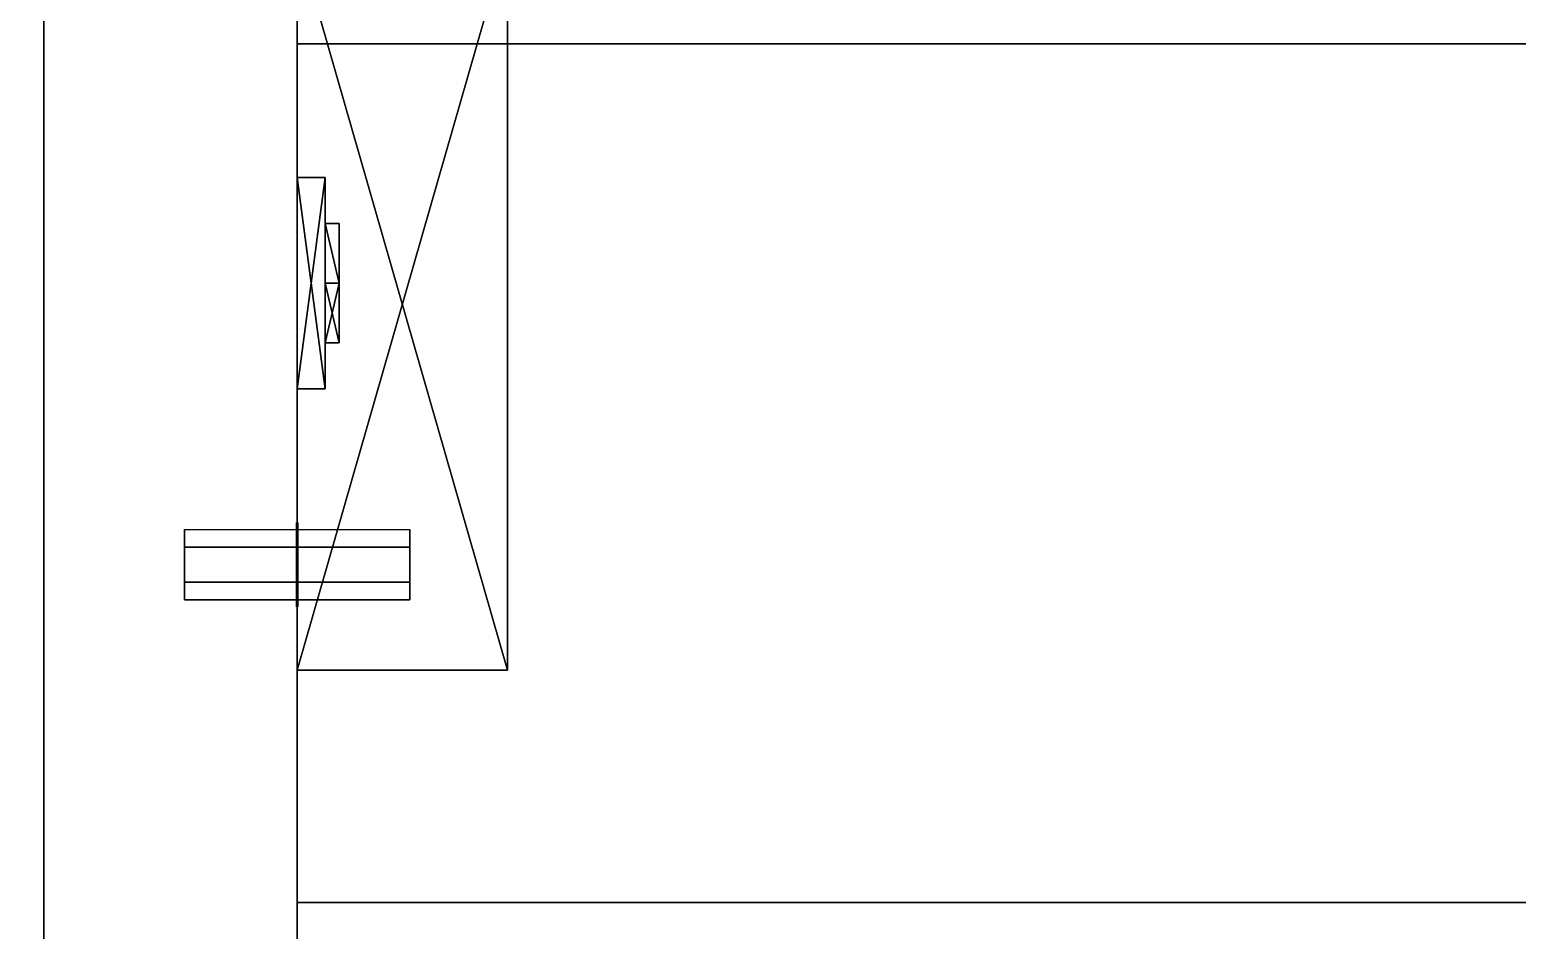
# Model space of a CAD drawing. Extents: x 0 to 4068, y -150 to 4325.
# Drawn here: x 2120 to 2225.6, y 317 to 381 of the extents above; entities that cross this region are included whole.
import ezdxf

# ---------------------------------------------------------------- set-up
doc = ezdxf.new("R2010")
doc.units = 0
for name, color, linetype in [('LAYER0', 7, 'CONTINUOUS'), ('LAYER108', 7, 'CONTINUOUS'), ('LAYER109', 7, 'CONTINUOUS'), ('LAYER112', 7, 'CONTINUOUS'), ('LAYER137', 7, 'CONTINUOUS'), ('LAYER140', 254, 'CONTINUOUS'), ('LAYER148', 253, 'CONTINUOUS'), ('LAYER150', 253, 'CONTINUOUS'), ('LAYER156', 7, 'CONTINUOUS'), ('LAYER264', 7, 'CONTINUOUS'), ('LAYER274', 7, 'CONTINUOUS'), ('LAYER276', 7, 'CONTINUOUS'), ('LAYER294', 7, 'CONTINUOUS'), ('LAYER297', 254, 'CONTINUOUS'), ('LAYER300', 253, 'CONTINUOUS'), ('LAYER302', 253, 'CONTINUOUS'), ('LAYER318', 7, 'CONTINUOUS'), ('LAYER354', 45, 'CONTINUOUS'), ('LAYER360', 45, 'CONTINUOUS')]:
    doc.layers.add(name, color=color, linetype=linetype)

msp = doc.modelspace()

# ---------------------------------------------------------------- linework, layer by layer
at = {"layer": 'LAYER0', "invisible_edges": 1}
for points in [[(4068, 4325, -5), (0, -150, -5), (0, 4325, -5), (4068, 4325, -5)], [(0, -150, -5), (4068, 4325, -5), (4068, -150, -5), (0, -150, -5)], [(4068, -150), (0, 4325), (0, -150), (4068, -150)], [(0, 4325), (4068, -150), (4068, 4325), (0, 4325)]]:
    msp.add_3dface(points, dxfattribs=at)
at = {"layer": 'LAYER108', "invisible_edges": 1}
for points in [[(3045, 0, 2359), (2139, 400, 2359), (2139, 0, 2359), (3045, 0, 2359)], [(2139, 400, 2359), (3045, 0, 2359), (3045, 400, 2359), (2139, 400, 2359)], [(2139, 0, 2341), (2139, 400, 2359), (2139, 400, 2341), (2139, 0, 2341)], [(2139, 400, 2359), (2139, 0, 2341), (2139, 0, 2359), (2139, 400, 2359)], [(3045, 400, 2341), (2139, 0, 2341), (2139, 400, 2341), (3045, 400, 2341)], [(2139, 0, 2341), (3045, 400, 2341), (3045, 0, 2341), (2139, 0, 2341)]]:
    msp.add_3dface(points, dxfattribs=at)
at = {"layer": 'LAYER109', "invisible_edges": 1}
for points in [[(2139, 0, 1701), (3045, 400, 1701), (3045, 0, 1701), (2139, 0, 1701)], [(3045, 400, 1701), (2139, 0, 1701), (2139, 400, 1701), (3045, 400, 1701)], [(2139, 0, 1701), (2139, 400, 1719), (2139, 400, 1701), (2139, 0, 1701)], [(2139, 400, 1719), (2139, 0, 1701), (2139, 0, 1719), (2139, 400, 1719)], [(2139, 400, 1719), (3045, 0, 1719), (3045, 400, 1719), (2139, 400, 1719)], [(3045, 0, 1719), (2139, 400, 1719), (2139, 0, 1719), (3045, 0, 1719)]]:
    msp.add_3dface(points, dxfattribs=at)
at = {"layer": 'LAYER112', "invisible_edges": 1}
for points in [[(2139, 0, 1700), (2121, 400, 1700), (2139, 400, 1700), (2139, 0, 1700)], [(2121, 400, 1700), (2139, 0, 1700), (2121, 0, 1700), (2121, 400, 1700)], [(2121, 0, 2360), (2139, 400, 2360), (2121, 400, 2360), (2121, 0, 2360)], [(2139, 400, 2360), (2121, 0, 2360), (2139, 0, 2360), (2139, 400, 2360)], [(2121, 400, 1700), (2121, 0, 2360), (2121, 400, 2360), (2121, 400, 1700)], [(2121, 0, 2360), (2121, 400, 1700), (2121, 0, 1700), (2121, 0, 2360)], [(2139, 0, 1700), (2139, 400, 2360), (2139, 0, 2360), (2139, 0, 1700)], [(2139, 400, 2360), (2139, 0, 1700), (2139, 400, 1700), (2139, 400, 2360)]]:
    msp.add_3dface(points, dxfattribs=at)
at = {"layer": 'LAYER137', "invisible_edges": 1}
for points in [[(2139, 24.6, 2021), (3045, 380, 2021), (3045, 24.6, 2021), (2139, 24.6, 2021)], [(3045, 380, 2021), (2139, 24.6, 2021), (2139, 380, 2021), (3045, 380, 2021)], [(2139, 380, 2039), (3045, 380, 2021), (2139, 380, 2021), (2139, 380, 2039)], [(3045, 380, 2021), (2139, 380, 2039), (3045, 380, 2039), (3045, 380, 2021)], [(2139, 24.6, 2021), (2139, 380, 2039), (2139, 380, 2021), (2139, 24.6, 2021)], [(2139, 380, 2039), (2139, 24.6, 2021), (2139, 24.6, 2039), (2139, 380, 2039)], [(2139, 380, 2039), (3045, 24.6, 2039), (3045, 380, 2039), (2139, 380, 2039)], [(3045, 24.6, 2039), (2139, 380, 2039), (2139, 24.6, 2039), (3045, 24.6, 2039)]]:
    msp.add_3dface(points, dxfattribs=at)
at = {"layer": 'LAYER140'}
for points in [[(2131, 345.5, 2018.5), (2131, 340.5, 2018.5), (2131, 341.75, 2020.665), (2131, 344.25, 2020.665)], [(2131, 345.5, 2018.5), (2131, 344.25, 2016.335), (2131, 341.75, 2016.335), (2131, 340.5, 2018.5)], [(2138.95, 340, 2018.5), (2138.95, 346, 2018.5), (2138.95, 344.5, 2021.098), (2138.95, 341.5, 2021.098)], [(2138.95, 340, 2018.5), (2138.95, 346, 2018.5), (2138.95, 344.5, 2015.902), (2138.95, 341.5, 2015.902)], [(2139.05, 340, 2018.5), (2139.05, 346, 2018.5), (2139.05, 344.5, 2021.098), (2139.05, 341.5, 2021.098)], [(2139.05, 340, 2018.5), (2139.05, 346, 2018.5), (2139.05, 344.5, 2015.902), (2139.05, 341.5, 2015.902)], [(2147, 345.5, 2018.5), (2147, 340.5, 2018.5), (2147, 341.75, 2020.665), (2147, 344.25, 2020.665)], [(2147, 345.5, 2018.5), (2147, 344.25, 2016.335), (2147, 341.75, 2016.335), (2147, 340.5, 2018.5)]]:
    msp.add_3dface(points, dxfattribs=at)
at = {"layer": 'LAYER148'}
for points in [[(2139, 387.5, 1796.217), (2153.921, 387.5, 1796.217), (2139, 335.5, 1796.217), (2139, 387.5, 1796.217)], [(2139, 335.5, 1796.217), (2153.921, 387.5, 1796.217), (2153.921, 335.5, 1796.217), (2139, 335.5, 1796.217)], [(2139, 335.5, 1809.783), (2153.921, 335.5, 1809.783), (2139, 387.5, 1809.783), (2139, 335.5, 1809.783)], [(2139, 387.5, 1809.783), (2153.921, 335.5, 1809.783), (2153.921, 387.5, 1809.783), (2139, 387.5, 1809.783)], [(2153.921, 387.5, 1796.217), (2153.921, 387.5, 1809.783), (2153.921, 335.5, 1796.217), (2153.921, 387.5, 1796.217)], [(2153.921, 335.5, 1796.217), (2153.921, 387.5, 1809.783), (2153.921, 335.5, 1809.783), (2153.921, 335.5, 1796.217)], [(2140.99, 370.5, 1829), (2139, 370.5, 1829), (2139, 355.5, 1829), (2140.99, 370.5, 1829)], [(2140.99, 370.5, 1829), (2139, 355.5, 1829), (2140.99, 355.5, 1829), (2140.99, 370.5, 1829)], [(2140.99, 355.5, 1777), (2139, 355.5, 1777), (2139, 370.5, 1777), (2140.99, 355.5, 1777)], [(2140.99, 355.5, 1777), (2139, 370.5, 1777), (2140.99, 370.5, 1777), (2140.99, 355.5, 1777)], [(2139, 370.5, 1777), (2139, 370.5, 1829), (2140.99, 370.5, 1829), (2139, 370.5, 1777)], [(2139, 370.5, 1777), (2140.99, 370.5, 1829), (2140.99, 370.5, 1777), (2139, 370.5, 1777)], [(2140.99, 370.5, 1777), (2140.99, 370.5, 1829), (2140.99, 355.5, 1829), (2140.99, 370.5, 1777)], [(2140.99, 370.5, 1777), (2140.99, 355.5, 1829), (2140.99, 355.5, 1777), (2140.99, 370.5, 1777)], [(2141.984, 367.2426, 1821.087), (2141.984, 363, 1816.291), (2140.99, 367.2426, 1821.087), (2141.984, 367.2426, 1821.087)], [(2140.99, 367.2426, 1821.087), (2141.984, 363, 1816.291), (2140.99, 363, 1816.291), (2140.99, 367.2426, 1821.087)], [(2140.99, 363, 1825.883), (2140.99, 363, 1816.291), (2140.99, 367.2426, 1821.087), (2140.99, 363, 1825.883)], [(2140.99, 363, 1825.883), (2141.984, 363, 1825.883), (2140.99, 367.2426, 1821.087), (2140.99, 363, 1825.883)], [(2140.99, 367.2426, 1821.087), (2141.984, 363, 1825.883), (2141.984, 367.2426, 1821.087), (2140.99, 367.2426, 1821.087)], [(2141.984, 367.2426, 1784.913), (2141.984, 363, 1780.117), (2140.99, 367.2426, 1784.913), (2141.984, 367.2426, 1784.913)], [(2140.99, 367.2426, 1784.913), (2141.984, 363, 1780.117), (2140.99, 363, 1780.117), (2140.99, 367.2426, 1784.913)], [(2140.99, 363, 1789.709), (2140.99, 363, 1780.117), (2140.99, 367.2426, 1784.913), (2140.99, 363, 1789.709)], [(2140.99, 363, 1789.709), (2141.984, 363, 1789.709), (2140.99, 367.2426, 1784.913), (2140.99, 363, 1789.709)], [(2140.99, 367.2426, 1784.913), (2141.984, 363, 1789.709), (2141.984, 367.2426, 1784.913), (2140.99, 367.2426, 1784.913)], [(2141.984, 363, 1825.883), (2141.984, 358.7574, 1821.087), (2141.984, 367.2426, 1821.087), (2141.984, 363, 1825.883)], [(2141.984, 367.2426, 1821.087), (2141.984, 358.7574, 1821.087), (2141.984, 363, 1816.291), (2141.984, 367.2426, 1821.087)], [(2141.984, 363, 1789.709), (2141.984, 358.7574, 1784.913), (2141.984, 367.2426, 1784.913), (2141.984, 363, 1789.709)], [(2141.984, 367.2426, 1784.913), (2141.984, 358.7574, 1784.913), (2141.984, 363, 1780.117), (2141.984, 367.2426, 1784.913)], [(2141.984, 363, 1816.291), (2141.984, 358.7574, 1821.087), (2140.99, 363, 1816.291), (2141.984, 363, 1816.291)], [(2140.99, 363, 1816.291), (2141.984, 358.7574, 1821.087), (2140.99, 358.7574, 1821.087), (2140.99, 363, 1816.291)], [(2141.984, 358.7574, 1821.087), (2141.984, 363, 1825.883), (2140.99, 358.7574, 1821.087), (2141.984, 358.7574, 1821.087)], [(2140.99, 358.7574, 1821.087), (2141.984, 363, 1825.883), (2140.99, 363, 1825.883), (2140.99, 358.7574, 1821.087)], [(2140.99, 363, 1825.883), (2140.99, 358.7574, 1821.087), (2140.99, 363, 1816.291), (2140.99, 363, 1825.883)], [(2141.984, 363, 1780.117), (2141.984, 358.7574, 1784.913), (2140.99, 363, 1780.117), (2141.984, 363, 1780.117)], [(2140.99, 363, 1780.117), (2141.984, 358.7574, 1784.913), (2140.99, 358.7574, 1784.913), (2140.99, 363, 1780.117)], [(2141.984, 358.7574, 1784.913), (2141.984, 363, 1789.709), (2140.99, 358.7574, 1784.913), (2141.984, 358.7574, 1784.913)], [(2140.99, 358.7574, 1784.913), (2141.984, 363, 1789.709), (2140.99, 363, 1789.709), (2140.99, 358.7574, 1784.913)], [(2140.99, 363, 1789.709), (2140.99, 358.7574, 1784.913), (2140.99, 363, 1780.117), (2140.99, 363, 1789.709)], [(2140.99, 355.5, 1829), (2139, 355.5, 1829), (2139, 355.5, 1777), (2140.99, 355.5, 1829)], [(2140.99, 355.5, 1829), (2139, 355.5, 1777), (2140.99, 355.5, 1777), (2140.99, 355.5, 1829)], [(2139, 335.5, 1796.217), (2153.921, 335.5, 1796.217), (2139, 335.5, 1809.783), (2139, 335.5, 1796.217)], [(2139, 335.5, 1809.783), (2153.921, 335.5, 1796.217), (2153.921, 335.5, 1809.783), (2139, 335.5, 1809.783)]]:
    msp.add_3dface(points, dxfattribs=at)
at = {"layer": 'LAYER150'}
for points in [[(2139, 387.5, 2250.217), (2153.921, 387.5, 2250.217), (2139, 335.5, 2250.217), (2139, 387.5, 2250.217)], [(2139, 335.5, 2250.217), (2153.921, 387.5, 2250.217), (2153.921, 335.5, 2250.217), (2139, 335.5, 2250.217)], [(2139, 335.5, 2263.783), (2153.921, 335.5, 2263.783), (2139, 387.5, 2263.783), (2139, 335.5, 2263.783)], [(2139, 387.5, 2263.783), (2153.921, 335.5, 2263.783), (2153.921, 387.5, 2263.783), (2139, 387.5, 2263.783)], [(2153.921, 387.5, 2250.217), (2153.921, 387.5, 2263.783), (2153.921, 335.5, 2250.217), (2153.921, 387.5, 2250.217)], [(2153.921, 335.5, 2250.217), (2153.921, 387.5, 2263.783), (2153.921, 335.5, 2263.783), (2153.921, 335.5, 2250.217)], [(2140.99, 370.5, 2283), (2139, 370.5, 2283), (2139, 355.5, 2283), (2140.99, 370.5, 2283)], [(2140.99, 370.5, 2283), (2139, 355.5, 2283), (2140.99, 355.5, 2283), (2140.99, 370.5, 2283)], [(2140.99, 355.5, 2231), (2139, 355.5, 2231), (2139, 370.5, 2231), (2140.99, 355.5, 2231)], [(2140.99, 355.5, 2231), (2139, 370.5, 2231), (2140.99, 370.5, 2231), (2140.99, 355.5, 2231)], [(2139, 370.5, 2231), (2139, 370.5, 2283), (2140.99, 370.5, 2283), (2139, 370.5, 2231)], [(2139, 370.5, 2231), (2140.99, 370.5, 2283), (2140.99, 370.5, 2231), (2139, 370.5, 2231)], [(2140.99, 370.5, 2231), (2140.99, 370.5, 2283), (2140.99, 355.5, 2283), (2140.99, 370.5, 2231)], [(2140.99, 370.5, 2231), (2140.99, 355.5, 2283), (2140.99, 355.5, 2231), (2140.99, 370.5, 2231)], [(2141.984, 367.2426, 2275.087), (2141.984, 363, 2270.291), (2140.99, 367.2426, 2275.087), (2141.984, 367.2426, 2275.087)], [(2140.99, 367.2426, 2275.087), (2141.984, 363, 2270.291), (2140.99, 363, 2270.291), (2140.99, 367.2426, 2275.087)], [(2140.99, 363, 2279.883), (2140.99, 363, 2270.291), (2140.99, 367.2426, 2275.087), (2140.99, 363, 2279.883)], [(2140.99, 363, 2279.883), (2141.984, 363, 2279.883), (2140.99, 367.2426, 2275.087), (2140.99, 363, 2279.883)], [(2140.99, 367.2426, 2275.087), (2141.984, 363, 2279.883), (2141.984, 367.2426, 2275.087), (2140.99, 367.2426, 2275.087)], [(2141.984, 367.2426, 2238.913), (2141.984, 363, 2234.117), (2140.99, 367.2426, 2238.913), (2141.984, 367.2426, 2238.913)], [(2140.99, 367.2426, 2238.913), (2141.984, 363, 2234.117), (2140.99, 363, 2234.117), (2140.99, 367.2426, 2238.913)], [(2140.99, 363, 2243.709), (2140.99, 363, 2234.117), (2140.99, 367.2426, 2238.913), (2140.99, 363, 2243.709)], [(2140.99, 363, 2243.709), (2141.984, 363, 2243.709), (2140.99, 367.2426, 2238.913), (2140.99, 363, 2243.709)], [(2140.99, 367.2426, 2238.913), (2141.984, 363, 2243.709), (2141.984, 367.2426, 2238.913), (2140.99, 367.2426, 2238.913)], [(2141.984, 363, 2279.883), (2141.984, 358.7574, 2275.087), (2141.984, 367.2426, 2275.087), (2141.984, 363, 2279.883)], [(2141.984, 367.2426, 2275.087), (2141.984, 358.7574, 2275.087), (2141.984, 363, 2270.291), (2141.984, 367.2426, 2275.087)], [(2141.984, 363, 2243.709), (2141.984, 358.7574, 2238.913), (2141.984, 367.2426, 2238.913), (2141.984, 363, 2243.709)], [(2141.984, 367.2426, 2238.913), (2141.984, 358.7574, 2238.913), (2141.984, 363, 2234.117), (2141.984, 367.2426, 2238.913)], [(2141.984, 363, 2270.291), (2141.984, 358.7574, 2275.087), (2140.99, 363, 2270.291), (2141.984, 363, 2270.291)], [(2140.99, 363, 2270.291), (2141.984, 358.7574, 2275.087), (2140.99, 358.7574, 2275.087), (2140.99, 363, 2270.291)], [(2141.984, 358.7574, 2275.087), (2141.984, 363, 2279.883), (2140.99, 358.7574, 2275.087), (2141.984, 358.7574, 2275.087)], [(2140.99, 358.7574, 2275.087), (2141.984, 363, 2279.883), (2140.99, 363, 2279.883), (2140.99, 358.7574, 2275.087)], [(2140.99, 363, 2279.883), (2140.99, 358.7574, 2275.087), (2140.99, 363, 2270.291), (2140.99, 363, 2279.883)], [(2141.984, 363, 2234.117), (2141.984, 358.7574, 2238.913), (2140.99, 363, 2234.117), (2141.984, 363, 2234.117)], [(2140.99, 363, 2234.117), (2141.984, 358.7574, 2238.913), (2140.99, 358.7574, 2238.913), (2140.99, 363, 2234.117)], [(2141.984, 358.7574, 2238.913), (2141.984, 363, 2243.709), (2140.99, 358.7574, 2238.913), (2141.984, 358.7574, 2238.913)], [(2140.99, 358.7574, 2238.913), (2141.984, 363, 2243.709), (2140.99, 363, 2243.709), (2140.99, 358.7574, 2238.913)], [(2140.99, 363, 2243.709), (2140.99, 358.7574, 2238.913), (2140.99, 363, 2234.117), (2140.99, 363, 2243.709)], [(2140.99, 355.5, 2283), (2139, 355.5, 2283), (2139, 355.5, 2231), (2140.99, 355.5, 2283)], [(2140.99, 355.5, 2283), (2139, 355.5, 2231), (2140.99, 355.5, 2231), (2140.99, 355.5, 2283)], [(2139, 335.5, 2250.217), (2153.921, 335.5, 2250.217), (2139, 335.5, 2263.783), (2139, 335.5, 2250.217)], [(2139, 335.5, 2263.783), (2153.921, 335.5, 2250.217), (2153.921, 335.5, 2263.783), (2139, 335.5, 2263.783)]]:
    msp.add_3dface(points, dxfattribs=at)
at = {"layer": 'LAYER156', "invisible_edges": 1}
for points in [[(2121, 0, 1700), (2103, 400, 1700), (2121, 400, 1700), (2121, 0, 1700)], [(2103, 400, 1700), (2121, 0, 1700), (2103, 0, 1700), (2103, 400, 1700)], [(2103, 0, 2360), (2121, 400, 2360), (2103, 400, 2360), (2103, 0, 2360)], [(2121, 400, 2360), (2103, 0, 2360), (2121, 0, 2360), (2121, 400, 2360)], [(2121, 400, 2360), (2121, 0, 1700), (2121, 400, 1700), (2121, 400, 2360)], [(2121, 0, 1700), (2121, 400, 2360), (2121, 0, 2360), (2121, 0, 1700)]]:
    msp.add_3dface(points, dxfattribs=at)
at = {"layer": 'LAYER264', "invisible_edges": 1}
for points in [[(2139, 0, 151), (3045, 400, 151), (3045, 0, 151), (2139, 0, 151)], [(3045, 400, 151), (2139, 0, 151), (2139, 400, 151), (3045, 400, 151)], [(2139, 0, 151), (2139, 400, 169), (2139, 400, 151), (2139, 0, 151)], [(2139, 400, 169), (2139, 0, 151), (2139, 0, 169), (2139, 400, 169)], [(2139, 400, 169), (3045, 0, 169), (3045, 400, 169), (2139, 400, 169)], [(3045, 0, 169), (2139, 400, 169), (2139, 0, 169), (3045, 0, 169)]]:
    msp.add_3dface(points, dxfattribs=at)
at = {"layer": 'LAYER274', "invisible_edges": 1}
for points in [[(2139, 0, 150), (2121, 400, 150), (2139, 400, 150), (2139, 0, 150)], [(2121, 400, 150), (2139, 0, 150), (2121, 0, 150), (2121, 400, 150)], [(2121, 0, 875), (2139, 400, 875), (2121, 400, 875), (2121, 0, 875)], [(2139, 400, 875), (2121, 0, 875), (2139, 0, 875), (2139, 400, 875)], [(2121, 400, 150), (2121, 0, 875), (2121, 400, 875), (2121, 400, 150)], [(2121, 0, 875), (2121, 400, 150), (2121, 0, 150), (2121, 0, 875)], [(2139, 0, 150), (2139, 400, 875), (2139, 0, 875), (2139, 0, 150)], [(2139, 400, 875), (2139, 0, 150), (2139, 400, 150), (2139, 400, 875)]]:
    msp.add_3dface(points, dxfattribs=at)
at = {"layer": 'LAYER276', "invisible_edges": 1}
for points in [[(2139, 319, 856.5), (3045, 399, 856.5), (3045, 319, 856.5), (2139, 319, 856.5)], [(3045, 399, 856.5), (2139, 319, 856.5), (2139, 399, 856.5), (3045, 399, 856.5)], [(2139, 319, 856.5), (2139, 399, 874.5), (2139, 399, 856.5), (2139, 319, 856.5)], [(2139, 399, 874.5), (2139, 319, 856.5), (2139, 319, 874.5), (2139, 399, 874.5)], [(2139, 399, 874.5), (3045, 319, 874.5), (3045, 399, 874.5), (2139, 399, 874.5)], [(3045, 319, 874.5), (2139, 399, 874.5), (2139, 319, 874.5), (3045, 319, 874.5)], [(3045, 319, 874.5), (2139, 319, 856.5), (3045, 319, 856.5), (3045, 319, 874.5)], [(2139, 319, 856.5), (3045, 319, 874.5), (2139, 319, 874.5), (2139, 319, 856.5)]]:
    msp.add_3dface(points, dxfattribs=at)
at = {"layer": 'LAYER294', "invisible_edges": 1}
for points in [[(2139, 24.6, 503.5), (3045, 380, 503.5), (3045, 24.6, 503.5), (2139, 24.6, 503.5)], [(3045, 380, 503.5), (2139, 24.6, 503.5), (2139, 380, 503.5), (3045, 380, 503.5)], [(2139, 380, 521.5), (3045, 380, 503.5), (2139, 380, 503.5), (2139, 380, 521.5)], [(3045, 380, 503.5), (2139, 380, 521.5), (3045, 380, 521.5), (3045, 380, 503.5)], [(2139, 24.6, 503.5), (2139, 380, 521.5), (2139, 380, 503.5), (2139, 24.6, 503.5)], [(2139, 380, 521.5), (2139, 24.6, 503.5), (2139, 24.6, 521.5), (2139, 380, 521.5)], [(2139, 380, 521.5), (3045, 24.6, 521.5), (3045, 380, 521.5), (2139, 380, 521.5)], [(3045, 24.6, 521.5), (2139, 380, 521.5), (2139, 24.6, 521.5), (3045, 24.6, 521.5)]]:
    msp.add_3dface(points, dxfattribs=at)
at = {"layer": 'LAYER297'}
for points in [[(2131, 345.5, 501), (2131, 340.5, 501), (2131, 341.75, 503.165), (2131, 344.25, 503.165)], [(2131, 345.5, 501), (2131, 344.25, 498.8349), (2131, 341.75, 498.8349), (2131, 340.5, 501)], [(2138.95, 340, 501), (2138.95, 346, 501), (2138.95, 344.5, 503.5981), (2138.95, 341.5, 503.5981)], [(2138.95, 340, 501), (2138.95, 346, 501), (2138.95, 344.5, 498.4019), (2138.95, 341.5, 498.4019)], [(2139.05, 340, 501), (2139.05, 346, 501), (2139.05, 344.5, 503.5981), (2139.05, 341.5, 503.5981)], [(2139.05, 340, 501), (2139.05, 346, 501), (2139.05, 344.5, 498.4019), (2139.05, 341.5, 498.4019)], [(2147, 345.5, 501), (2147, 340.5, 501), (2147, 341.75, 503.165), (2147, 344.25, 503.165)], [(2147, 345.5, 501), (2147, 344.25, 498.8349), (2147, 341.75, 498.8349), (2147, 340.5, 501)]]:
    msp.add_3dface(points, dxfattribs=at)
at = {"layer": 'LAYER300'}
for points in [[(2139, 387.5, 246.2174), (2153.921, 387.5, 246.2174), (2139, 335.5, 246.2174), (2139, 387.5, 246.2174)], [(2139, 335.5, 246.2174), (2153.921, 387.5, 246.2174), (2153.921, 335.5, 246.2174), (2139, 335.5, 246.2174)], [(2139, 335.5, 259.7826), (2153.921, 335.5, 259.7826), (2139, 387.5, 259.7826), (2139, 335.5, 259.7826)], [(2139, 387.5, 259.7826), (2153.921, 335.5, 259.7826), (2153.921, 387.5, 259.7826), (2139, 387.5, 259.7826)], [(2153.921, 387.5, 246.2174), (2153.921, 387.5, 259.7826), (2153.921, 335.5, 246.2174), (2153.921, 387.5, 246.2174)], [(2153.921, 335.5, 246.2174), (2153.921, 387.5, 259.7826), (2153.921, 335.5, 259.7826), (2153.921, 335.5, 246.2174)], [(2140.99, 370.5, 279), (2139, 370.5, 279), (2139, 355.5, 279), (2140.99, 370.5, 279)], [(2140.99, 370.5, 279), (2139, 355.5, 279), (2140.99, 355.5, 279), (2140.99, 370.5, 279)], [(2140.99, 355.5, 227), (2139, 355.5, 227), (2139, 370.5, 227), (2140.99, 355.5, 227)], [(2140.99, 355.5, 227), (2139, 370.5, 227), (2140.99, 370.5, 227), (2140.99, 355.5, 227)], [(2139, 370.5, 227), (2139, 370.5, 279), (2140.99, 370.5, 279), (2139, 370.5, 227)], [(2139, 370.5, 227), (2140.99, 370.5, 279), (2140.99, 370.5, 227), (2139, 370.5, 227)], [(2140.99, 370.5, 227), (2140.99, 370.5, 279), (2140.99, 355.5, 279), (2140.99, 370.5, 227)], [(2140.99, 370.5, 227), (2140.99, 355.5, 279), (2140.99, 355.5, 227), (2140.99, 370.5, 227)], [(2141.984, 367.2426, 271.0869), (2141.984, 363, 266.2909), (2140.99, 367.2426, 271.0869), (2141.984, 367.2426, 271.0869)], [(2140.99, 367.2426, 271.0869), (2141.984, 363, 266.2909), (2140.99, 363, 266.2909), (2140.99, 367.2426, 271.0869)], [(2140.99, 363, 275.883), (2140.99, 363, 266.2909), (2140.99, 367.2426, 271.0869), (2140.99, 363, 275.883)], [(2140.99, 363, 275.883), (2141.984, 363, 275.883), (2140.99, 367.2426, 271.0869), (2140.99, 363, 275.883)], [(2140.99, 367.2426, 271.0869), (2141.984, 363, 275.883), (2141.984, 367.2426, 271.0869), (2140.99, 367.2426, 271.0869)], [(2141.984, 367.2426, 234.913), (2141.984, 363, 230.117), (2140.99, 367.2426, 234.913), (2141.984, 367.2426, 234.913)], [(2140.99, 367.2426, 234.913), (2141.984, 363, 230.117), (2140.99, 363, 230.117), (2140.99, 367.2426, 234.913)], [(2140.99, 363, 239.7091), (2140.99, 363, 230.117), (2140.99, 367.2426, 234.913), (2140.99, 363, 239.7091)], [(2140.99, 363, 239.7091), (2141.984, 363, 239.7091), (2140.99, 367.2426, 234.913), (2140.99, 363, 239.7091)], [(2140.99, 367.2426, 234.913), (2141.984, 363, 239.7091), (2141.984, 367.2426, 234.913), (2140.99, 367.2426, 234.913)], [(2141.984, 363, 275.883), (2141.984, 358.7574, 271.0869), (2141.984, 367.2426, 271.0869), (2141.984, 363, 275.883)], [(2141.984, 367.2426, 271.0869), (2141.984, 358.7574, 271.0869), (2141.984, 363, 266.2909), (2141.984, 367.2426, 271.0869)], [(2141.984, 363, 239.7091), (2141.984, 358.7574, 234.913), (2141.984, 367.2426, 234.913), (2141.984, 363, 239.7091)], [(2141.984, 367.2426, 234.913), (2141.984, 358.7574, 234.913), (2141.984, 363, 230.117), (2141.984, 367.2426, 234.913)], [(2141.984, 363, 266.2909), (2141.984, 358.7574, 271.0869), (2140.99, 363, 266.2909), (2141.984, 363, 266.2909)], [(2140.99, 363, 266.2909), (2141.984, 358.7574, 271.0869), (2140.99, 358.7574, 271.0869), (2140.99, 363, 266.2909)], [(2141.984, 358.7574, 271.0869), (2141.984, 363, 275.883), (2140.99, 358.7574, 271.0869), (2141.984, 358.7574, 271.0869)], [(2140.99, 358.7574, 271.0869), (2141.984, 363, 275.883), (2140.99, 363, 275.883), (2140.99, 358.7574, 271.0869)], [(2140.99, 363, 275.883), (2140.99, 358.7574, 271.0869), (2140.99, 363, 266.2909), (2140.99, 363, 275.883)], [(2141.984, 363, 230.117), (2141.984, 358.7574, 234.913), (2140.99, 363, 230.117), (2141.984, 363, 230.117)], [(2140.99, 363, 230.117), (2141.984, 358.7574, 234.913), (2140.99, 358.7574, 234.913), (2140.99, 363, 230.117)], [(2141.984, 358.7574, 234.913), (2141.984, 363, 239.7091), (2140.99, 358.7574, 234.913), (2141.984, 358.7574, 234.913)], [(2140.99, 358.7574, 234.913), (2141.984, 363, 239.7091), (2140.99, 363, 239.7091), (2140.99, 358.7574, 234.913)], [(2140.99, 363, 239.7091), (2140.99, 358.7574, 234.913), (2140.99, 363, 230.117), (2140.99, 363, 239.7091)], [(2140.99, 355.5, 279), (2139, 355.5, 279), (2139, 355.5, 227), (2140.99, 355.5, 279)], [(2140.99, 355.5, 279), (2139, 355.5, 227), (2140.99, 355.5, 227), (2140.99, 355.5, 279)], [(2139, 335.5, 246.2174), (2153.921, 335.5, 246.2174), (2139, 335.5, 259.7826), (2139, 335.5, 246.2174)], [(2139, 335.5, 259.7826), (2153.921, 335.5, 246.2174), (2153.921, 335.5, 259.7826), (2139, 335.5, 259.7826)]]:
    msp.add_3dface(points, dxfattribs=at)
at = {"layer": 'LAYER302'}
for points in [[(2139, 387.5, 765.2174), (2153.921, 387.5, 765.2174), (2139, 335.5, 765.2174), (2139, 387.5, 765.2174)], [(2139, 335.5, 765.2174), (2153.921, 387.5, 765.2174), (2153.921, 335.5, 765.2174), (2139, 335.5, 765.2174)], [(2139, 335.5, 778.7826), (2153.921, 335.5, 778.7826), (2139, 387.5, 778.7826), (2139, 335.5, 778.7826)], [(2139, 387.5, 778.7826), (2153.921, 335.5, 778.7826), (2153.921, 387.5, 778.7826), (2139, 387.5, 778.7826)], [(2153.921, 387.5, 765.2174), (2153.921, 387.5, 778.7826), (2153.921, 335.5, 765.2174), (2153.921, 387.5, 765.2174)], [(2153.921, 335.5, 765.2174), (2153.921, 387.5, 778.7826), (2153.921, 335.5, 778.7826), (2153.921, 335.5, 765.2174)], [(2140.99, 370.5, 798), (2139, 370.5, 798), (2139, 355.5, 798), (2140.99, 370.5, 798)], [(2140.99, 370.5, 798), (2139, 355.5, 798), (2140.99, 355.5, 798), (2140.99, 370.5, 798)], [(2140.99, 355.5, 746), (2139, 355.5, 746), (2139, 370.5, 746), (2140.99, 355.5, 746)], [(2140.99, 355.5, 746), (2139, 370.5, 746), (2140.99, 370.5, 746), (2140.99, 355.5, 746)], [(2139, 370.5, 746), (2139, 370.5, 798), (2140.99, 370.5, 798), (2139, 370.5, 746)], [(2139, 370.5, 746), (2140.99, 370.5, 798), (2140.99, 370.5, 746), (2139, 370.5, 746)], [(2140.99, 370.5, 746), (2140.99, 370.5, 798), (2140.99, 355.5, 798), (2140.99, 370.5, 746)], [(2140.99, 370.5, 746), (2140.99, 355.5, 798), (2140.99, 355.5, 746), (2140.99, 370.5, 746)], [(2141.984, 367.2426, 790.087), (2141.984, 363, 785.291), (2140.99, 367.2426, 790.087), (2141.984, 367.2426, 790.087)], [(2140.99, 367.2426, 790.087), (2141.984, 363, 785.291), (2140.99, 363, 785.291), (2140.99, 367.2426, 790.087)], [(2140.99, 363, 794.883), (2140.99, 363, 785.291), (2140.99, 367.2426, 790.087), (2140.99, 363, 794.883)], [(2140.99, 363, 794.883), (2141.984, 363, 794.883), (2140.99, 367.2426, 790.087), (2140.99, 363, 794.883)], [(2140.99, 367.2426, 790.087), (2141.984, 363, 794.883), (2141.984, 367.2426, 790.087), (2140.99, 367.2426, 790.087)], [(2141.984, 367.2426, 753.913), (2141.984, 363, 749.117), (2140.99, 367.2426, 753.913), (2141.984, 367.2426, 753.913)], [(2140.99, 367.2426, 753.913), (2141.984, 363, 749.117), (2140.99, 363, 749.117), (2140.99, 367.2426, 753.913)], [(2140.99, 363, 758.709), (2140.99, 363, 749.117), (2140.99, 367.2426, 753.913), (2140.99, 363, 758.709)], [(2140.99, 363, 758.709), (2141.984, 363, 758.709), (2140.99, 367.2426, 753.913), (2140.99, 363, 758.709)], [(2140.99, 367.2426, 753.913), (2141.984, 363, 758.709), (2141.984, 367.2426, 753.913), (2140.99, 367.2426, 753.913)], [(2141.984, 363, 794.883), (2141.984, 358.7574, 790.087), (2141.984, 367.2426, 790.087), (2141.984, 363, 794.883)], [(2141.984, 367.2426, 790.087), (2141.984, 358.7574, 790.087), (2141.984, 363, 785.291), (2141.984, 367.2426, 790.087)], [(2141.984, 363, 758.709), (2141.984, 358.7574, 753.913), (2141.984, 367.2426, 753.913), (2141.984, 363, 758.709)], [(2141.984, 367.2426, 753.913), (2141.984, 358.7574, 753.913), (2141.984, 363, 749.117), (2141.984, 367.2426, 753.913)], [(2141.984, 363, 785.291), (2141.984, 358.7574, 790.087), (2140.99, 363, 785.291), (2141.984, 363, 785.291)], [(2140.99, 363, 785.291), (2141.984, 358.7574, 790.087), (2140.99, 358.7574, 790.087), (2140.99, 363, 785.291)], [(2141.984, 358.7574, 790.087), (2141.984, 363, 794.883), (2140.99, 358.7574, 790.087), (2141.984, 358.7574, 790.087)], [(2140.99, 358.7574, 790.087), (2141.984, 363, 794.883), (2140.99, 363, 794.883), (2140.99, 358.7574, 790.087)], [(2140.99, 363, 794.883), (2140.99, 358.7574, 790.087), (2140.99, 363, 785.291), (2140.99, 363, 794.883)], [(2141.984, 363, 749.117), (2141.984, 358.7574, 753.913), (2140.99, 363, 749.117), (2141.984, 363, 749.117)], [(2140.99, 363, 749.117), (2141.984, 358.7574, 753.913), (2140.99, 358.7574, 753.913), (2140.99, 363, 749.117)], [(2141.984, 358.7574, 753.913), (2141.984, 363, 758.709), (2140.99, 358.7574, 753.913), (2141.984, 358.7574, 753.913)], [(2140.99, 358.7574, 753.913), (2141.984, 363, 758.709), (2140.99, 363, 758.709), (2140.99, 358.7574, 753.913)], [(2140.99, 363, 758.709), (2140.99, 358.7574, 753.913), (2140.99, 363, 749.117), (2140.99, 363, 758.709)], [(2140.99, 355.5, 798), (2139, 355.5, 798), (2139, 355.5, 746), (2140.99, 355.5, 798)], [(2140.99, 355.5, 798), (2139, 355.5, 746), (2140.99, 355.5, 746), (2140.99, 355.5, 798)], [(2139, 335.5, 765.2174), (2153.921, 335.5, 765.2174), (2139, 335.5, 778.7826), (2139, 335.5, 765.2174)], [(2139, 335.5, 778.7826), (2153.921, 335.5, 765.2174), (2153.921, 335.5, 778.7826), (2139, 335.5, 778.7826)]]:
    msp.add_3dface(points, dxfattribs=at)
at = {"layer": 'LAYER318', "invisible_edges": 1}
for points in [[(2121, 0, 150), (2103, 400, 150), (2121, 400, 150), (2121, 0, 150)], [(2103, 400, 150), (2121, 0, 150), (2103, 0, 150), (2103, 400, 150)], [(2103, 0, 875), (2121, 400, 875), (2103, 400, 875), (2103, 0, 875)], [(2121, 400, 875), (2103, 0, 875), (2121, 0, 875), (2121, 400, 875)], [(2121, 400, 875), (2121, 0, 150), (2121, 400, 150), (2121, 400, 875)], [(2121, 0, 150), (2121, 400, 875), (2121, 0, 875), (2121, 0, 150)]]:
    msp.add_3dface(points, dxfattribs=at)
at = {"layer": 'LAYER354', "invisible_edges": 1}
for points in [[(1176, 0, 875), (3495, 423, 875), (3495, 0, 875), (1176, 0, 875)], [(3495, 423, 875), (1176, 0, 875), (1176, 423, 875), (3495, 423, 875)], [(1176, 423, 893), (3495, 0, 893), (3495, 423, 893), (1176, 423, 893)], [(3495, 0, 893), (1176, 423, 893), (1176, 0, 893), (3495, 0, 893)]]:
    msp.add_3dface(points, dxfattribs=at)
at = {"layer": 'LAYER360', "invisible_edges": 1}
for points in [[(1176, 423, 1700), (3495, 0, 1700), (3495, 423, 1700), (1176, 423, 1700)], [(3495, 0, 1700), (1176, 423, 1700), (1176, 0, 1700), (3495, 0, 1700)], [(1176, 0, 1682), (3495, 423, 1682), (3495, 0, 1682), (1176, 0, 1682)], [(3495, 423, 1682), (1176, 0, 1682), (1176, 423, 1682), (3495, 423, 1682)]]:
    msp.add_3dface(points, dxfattribs=at)

# ---------------------------------------------------------------- meshes
at = {"layer": 'LAYER140'}
mesh = msp.add_polymesh((2, 6), dxfattribs=dict(at, n_close=True))
for k, corner in enumerate([(2147, 345.5, 2018.5), (2147, 344.25, 2020.665), (2147, 341.75, 2020.665), (2147, 340.5, 2018.5), (2147, 341.75, 2016.335), (2147, 344.25, 2016.335), (2131, 345.5, 2018.5), (2131, 344.25, 2020.665), (2131, 341.75, 2020.665), (2131, 340.5, 2018.5), (2131, 341.75, 2016.335), (2131, 344.25, 2016.335)]):
    mesh.set_mesh_vertex(divmod(k, 6), corner)
mesh = msp.add_polymesh((2, 6), dxfattribs=dict(at, n_close=True))
for k, corner in enumerate([(2139.05, 346, 2018.5), (2139.05, 344.5, 2021.098), (2139.05, 341.5, 2021.098), (2139.05, 340, 2018.5), (2139.05, 341.5, 2015.902), (2139.05, 344.5, 2015.902), (2138.95, 346, 2018.5), (2138.95, 344.5, 2021.098), (2138.95, 341.5, 2021.098), (2138.95, 340, 2018.5), (2138.95, 341.5, 2015.902), (2138.95, 344.5, 2015.902)]):
    mesh.set_mesh_vertex(divmod(k, 6), corner)
at = {"layer": 'LAYER297'}
mesh = msp.add_polymesh((2, 6), dxfattribs=dict(at, n_close=True))
for k, corner in enumerate([(2147, 345.5, 501), (2147, 344.25, 503.165), (2147, 341.75, 503.165), (2147, 340.5, 501), (2147, 341.75, 498.8349), (2147, 344.25, 498.8349), (2131, 345.5, 501), (2131, 344.25, 503.165), (2131, 341.75, 503.165), (2131, 340.5, 501), (2131, 341.75, 498.8349), (2131, 344.25, 498.8349)]):
    mesh.set_mesh_vertex(divmod(k, 6), corner)
mesh = msp.add_polymesh((2, 6), dxfattribs=dict(at, n_close=True))
for k, corner in enumerate([(2139.05, 346, 501), (2139.05, 344.5, 503.5981), (2139.05, 341.5, 503.5981), (2139.05, 340, 501), (2139.05, 341.5, 498.4019), (2139.05, 344.5, 498.4019), (2138.95, 346, 501), (2138.95, 344.5, 503.5981), (2138.95, 341.5, 503.5981), (2138.95, 340, 501), (2138.95, 341.5, 498.4019), (2138.95, 344.5, 498.4019)]):
    mesh.set_mesh_vertex(divmod(k, 6), corner)

doc.saveas('drawing.dxf')
